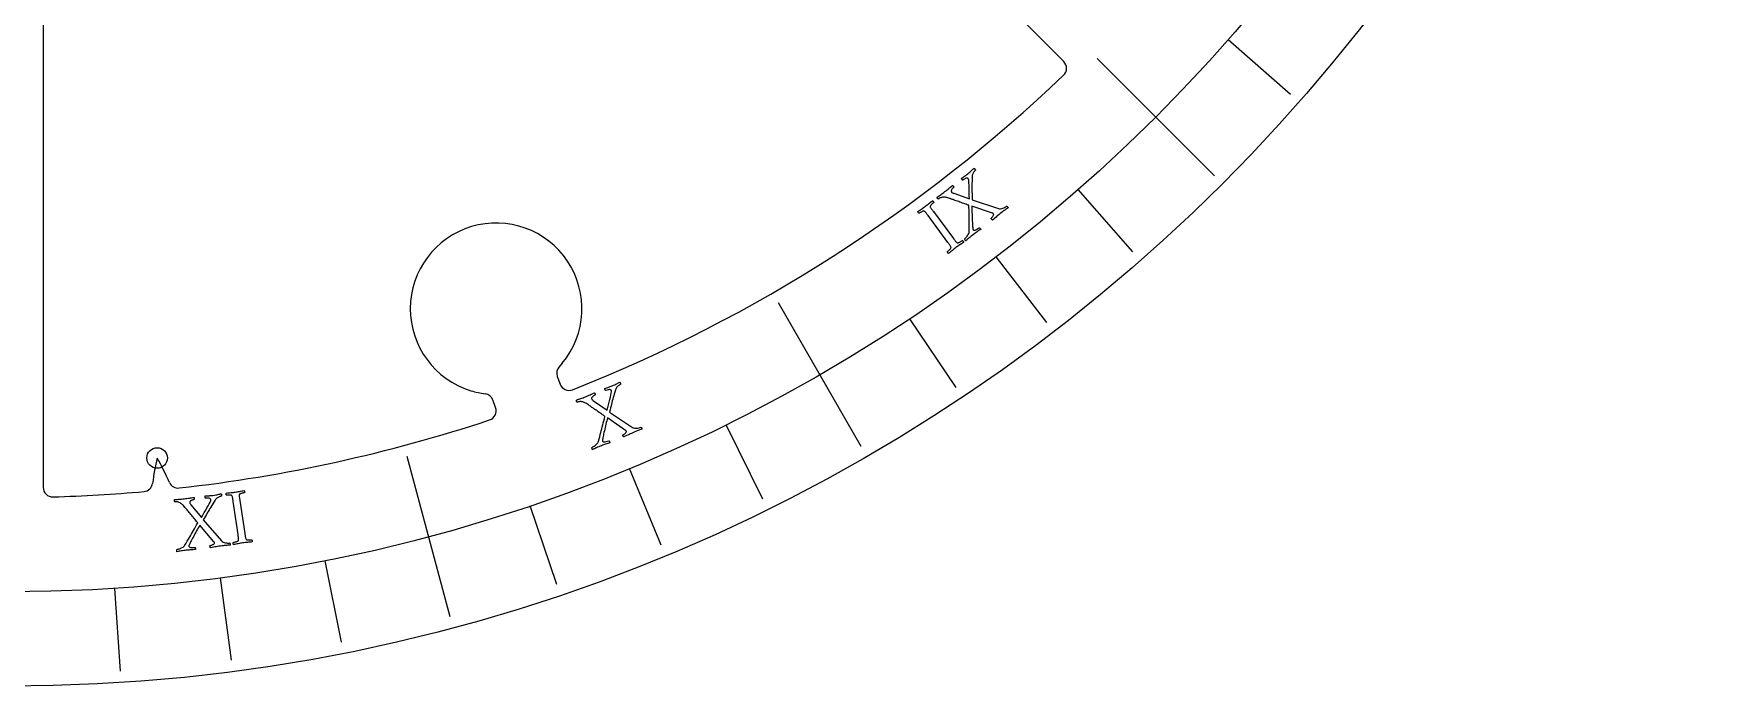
# Model space of a CAD drawing. Header units: millimetres. Extents: x -45 to 45, y -45 to 45.
# Drawn here: x 0.65 to 45, y -45 to -27.88 of the extents above; entities that cross this region are included whole.
import ezdxf

# ---------------------------------------------------------------- set-up
doc = ezdxf.new("R2010")
doc.units = ezdxf.units.MM
for name, color, linetype in [('CUT_INNER', 6, 'Continuous'), ('CUT_OUTER', 1, 'Continuous'), ('ENGRAVE', 7, 'Continuous'), ('ENGRAVE_FINE', 8, 'Continuous'), ('TEXT', 5, 'Continuous')]:
    doc.layers.add(name, color=color, linetype=linetype)

msp = doc.modelspace()

# ---------------------------------------------------------------- linework, layer by layer
at = {"layer": 'CUT_INNER'}
for points in [[(27.6579, -28.6125), (23.3572, -24.3118)], [(0.9, -26.9891), (0.9, -39.7832)], [(14.5096, -36.5295), (14.4281, -36.6194)], [(14.3784, -36.8728), (14.4524, -37.0762)], [(12.761, -37.6919), (12.6871, -37.4888)]]:
    msp.add_lwpolyline(points, dxfattribs=at)
for centre, radius, start, end in [((27.4811, -28.7892), 0.25, 313.76953, 45), ((0.0046, -0.0069), 40.0418, 291.6531, 313.67093), ((12.7745, -35.0975), 2.2497, 320.46889, 252.96889), ((14.6133, -36.7873), 0.25, 137.8125, 200), ((12.7046, -35.373), 1.9659, 252.56248, 263.69682), ((14.6873, -36.9907), 0.25, 200, 291.62109), ((12.4521, -37.5743), 0.25, 20, 81.5625), ((12.526, -37.7774), 0.25, 288.45703, 20), ((0.0046, -0.0208), 40.0287, 276.398, 288.34803), ((9.3776, -40.3275), 5.647, 166.54529, 173.39715), ((-1.3159, -42.0406), 6.0182, 23.33769, 30.198), ((1.15, -39.7832), 0.25, 180, 271.58203), ((0.0215, -0.3749), 39.6745, 271.63984, 275.09158), ((3.5204, -39.6438), 0.25, 275.09766, 352.10714), ((4.4369, -39.5518), 0.25, 204.76786, 276.50391)]:
    msp.add_arc(centre, radius, start, end, dxfattribs=at)
at = {"layer": 'CUT_OUTER'}
msp.add_circle((0, 0), 45, dxfattribs=at)
at = {"layer": 'ENGRAVE'}
for points in [[(31.6077, -31.6077), (28.5318, -28.5318)], [(22.35, -38.7113), (20.175, -34.9441)], [(11.5692, -43.1769), (10.4433, -38.9751)]]:
    msp.add_lwpolyline(points, dxfattribs=at)
for centre, radius in [((0, 0), 42.525), ((3.8854, -39.0128), 0.27)]:
    msp.add_circle(centre, radius, dxfattribs=at)
at = {"layer": 'ENGRAVE_FINE'}
for points in [[(33.6072, -29.4728), (31.972, -28.0387)], [(29.4728, -33.6072), (28.0387, -31.972)], [(27.2116, -35.4629), (25.8876, -33.7374)], [(24.834, -37.1667), (23.6256, -35.3582)], [(19.7703, -40.0902), (18.8083, -38.1395)], [(17.1059, -41.2974), (16.2736, -39.288)], [(14.3683, -42.3278), (13.6692, -40.2682)], [(8.7205, -43.8411), (8.2962, -41.7079)], [(2.9235, -44.6043), (2.7813, -42.434)], [(5.8345, -44.3176), (5.5506, -42.1612)]]:
    msp.add_lwpolyline(points, dxfattribs=at)
at = {"layer": 'TEXT'}
for points in [[(24.5422, -32.0246), (24.5709, -32.0024), (24.598, -31.9808), (24.6237, -31.9598), (24.6479, -31.9394), (24.6712, -31.9194), (24.6945, -31.8997), (24.7176, -31.8802), (24.7406, -31.861), (24.7452, -31.864), (24.7507, -31.8691), (24.7572, -31.8761), (24.7645, -31.885), (24.7708, -31.8941), (24.7745, -31.9013), (24.7753, -31.9066), (24.7734, -31.91), (24.7672, -31.9153), (24.76, -31.9221), (24.7518, -31.9306), (24.7425, -31.9407), (24.7333, -31.9519), (24.725, -31.9635), (24.7179, -31.9757), (24.7118, -31.9884), (24.7079, -32.0011), (24.7075, -32.0133), (24.7107, -32.0249), (24.7173, -32.036), (24.7261, -32.045), (24.7386, -32.0535), (24.7546, -32.0616), (24.7742, -32.0692), (25.184, -32.2146), (25.1819, -32.1385), (25.1801, -32.0646), (25.1784, -31.9927), (25.1769, -31.923), (25.1752, -31.8586), (25.1726, -31.8024), (25.1693, -31.7545), (25.1652, -31.7149), (25.1641, -31.7091), (25.1625, -31.7037), (25.1604, -31.6986), (25.1578, -31.694), (25.1552, -31.69), (25.1532, -31.6869), (25.1517, -31.6847), (25.1507, -31.6834), (25.1448, -31.6784), (25.1361, -31.6749), (25.1246, -31.6729), (25.1104, -31.6724), (25.0927, -31.6759), (25.0705, -31.6859), (25.044, -31.7023), (25.0131, -31.7252), (25.0094, -31.725), (25.0045, -31.7223), (24.9984, -31.7169), (24.9911, -31.709), (24.984, -31.7003), (24.9785, -31.6926), (24.9745, -31.6857), (24.9721, -31.6799), (24.9961, -31.6635), (25.0187, -31.6481), (25.0399, -31.6336), (25.0597, -31.62), (25.0791, -31.6063), (25.0992, -31.5916), (25.1199, -31.5759), (25.1413, -31.5591), (25.1705, -31.5355), (25.1969, -31.5134), (25.2206, -31.4928), (25.2415, -31.4737), (25.2602, -31.4562), (25.2772, -31.4403), (25.2927, -31.426), (25.3064, -31.4134), (25.311, -31.4161), (25.3163, -31.4203), (25.3223, -31.426), (25.3289, -31.4331), (25.335, -31.4409), (25.3391, -31.4486), (25.3412, -31.4561), (25.3415, -31.4635), (25.3374, -31.4673), (25.3313, -31.4734), (25.3234, -31.4819), (25.3135, -31.4928), (25.3029, -31.5057), (25.2927, -31.5203), (25.2829, -31.5366), (25.2734, -31.5547), (25.2652, -31.5742), (25.259, -31.5948), (25.255, -31.6167), (25.253, -31.6397), (25.2526, -31.6985), (25.2521, -31.7534), (25.2515, -31.8043), (25.2508, -31.8512), (25.2503, -31.8961), (25.2502, -31.941), (25.2505, -31.9858), (25.2512, -32.0307), (25.2523, -32.0776), (25.2536, -32.1286), (25.255, -32.1838), (25.2567, -32.2432), (25.9494, -32.4681), (25.9753, -32.4736), (26.0024, -32.4742), (26.0306, -32.4698), (26.06, -32.4604), (26.0886, -32.448), (26.1148, -32.4346), (26.1384, -32.4201), (26.1595, -32.4047), (26.1648, -32.4069), (26.1706, -32.4112), (26.1768, -32.4176), (26.1834, -32.4259), (26.1895, -32.4343), (26.194, -32.441), (26.1968, -32.446), (26.1981, -32.4492), (26.1737, -32.4663), (26.151, -32.4821), (26.13, -32.4967), (26.1108, -32.5101), (26.0916, -32.5237), (26.0708, -32.5391), (26.0483, -32.5564), (26.0242, -32.5754), (25.9914, -32.6018), (25.961, -32.6268), (25.9329, -32.6503), (25.9073, -32.6724), (25.8819, -32.6947), (25.8543, -32.7188), (25.8245, -32.7447), (25.7927, -32.7724), (25.7865, -32.7706), (25.7799, -32.7664), (25.7727, -32.7599), (25.7652, -32.7512), (25.7588, -32.7422), (25.7551, -32.735), (25.7543, -32.7296), (25.7562, -32.7261), (25.7618, -32.7212), (25.7684, -32.7145), (25.7761, -32.7059), (25.7848, -32.6955), (25.7937, -32.6839), (25.8016, -32.6719), (25.8087, -32.6593), (25.8149, -32.6463), (25.8192, -32.6338), (25.8205, -32.6227), (25.819, -32.6131), (25.8146, -32.6049), (25.813, -32.6032), (25.8109, -32.6015), (25.8082, -32.5997), (25.8049, -32.5978), (25.8014, -32.5961), (25.7981, -32.5948), (25.7949, -32.5939), (25.7919, -32.5933), (25.2462, -32.4063), (25.2469, -32.4455), (25.248, -32.4866), (25.2493, -32.5297), (25.2509, -32.5746), (25.2526, -32.6203), (25.2543, -32.6654), (25.2561, -32.71), (25.2579, -32.7541), (25.2598, -32.7965), (25.2619, -32.8361), (25.264, -32.8729), (25.2664, -32.9069), (25.2686, -32.937), (25.2706, -32.962), (25.2724, -32.9819), (25.2739, -32.9967), (25.2744, -32.9993), (25.275, -33.0025), (25.2757, -33.0062), (25.2765, -33.0106), (25.2777, -33.0151), (25.2794, -33.0196), (25.2817, -33.024), (25.2846, -33.0282), (25.2921, -33.0342), (25.3028, -33.0371), (25.3169, -33.037), (25.3344, -33.0338), (25.3554, -33.0264), (25.3803, -33.0135), (25.409, -32.9951), (25.4415, -32.9713), (25.4469, -32.9736), (25.4529, -32.9778), (25.4595, -32.9839), (25.4667, -32.9918), (25.4732, -32.9999), (25.4778, -33.0065), (25.4803, -33.0117), (25.4809, -33.0154), (25.4568, -33.0314), (25.4326, -33.0476), (25.4083, -33.0641), (25.3838, -33.0808), (25.3595, -33.0977), (25.3356, -33.1148), (25.3121, -33.132), (25.2891, -33.1493), (25.2582, -33.173), (25.23, -33.1953), (25.2042, -33.2161), (25.181, -33.2354), (25.159, -33.2542), (25.1365, -33.2734), (25.1137, -33.293), (25.0905, -33.313), (25.0856, -33.3092), (25.0806, -33.3037), (25.0754, -33.2965), (25.0701, -33.2876), (25.0653, -33.2787), (25.0618, -33.2718), (25.0595, -33.2666), (25.0585, -33.2634), (25.0633, -33.2591), (25.0711, -33.2515), (25.0819, -33.2405), (25.0955, -33.2262), (25.1105, -33.2093), (25.1251, -33.1906), (25.1395, -33.1702), (25.1534, -33.148), (25.1655, -33.1251), (25.1742, -33.1022), (25.1794, -33.0795), (25.1812, -33.0568), (25.1816, -32.9943), (25.1818, -32.9346), (25.1816, -32.8778), (25.1812, -32.8237), (25.1805, -32.7711), (25.1796, -32.7184), (25.1785, -32.6657), (25.1771, -32.6131), (25.1755, -32.5593), (25.174, -32.5033), (25.1726, -32.4451), (25.1711, -32.3848), (25.149, -32.3765), (25.1243, -32.3675), (25.0968, -32.3577), (25.0667, -32.3472), (25.0349, -32.3362), (25.0025, -32.3247), (24.9695, -32.3129), (24.9359, -32.3007), (24.9026, -32.2885), (24.8703, -32.2769), (24.8391, -32.2657), (24.809, -32.255), (24.7807, -32.245), (24.7551, -32.236), (24.7322, -32.2279), (24.712, -32.2206), (24.6955, -32.2147), (24.6837, -32.2105), (24.6767, -32.208), (24.6743, -32.2071), (24.6456, -32.1965), (24.6189, -32.1879), (24.5944, -32.1813), (24.5718, -32.1768), (24.5501, -32.1741), (24.5276, -32.1729), (24.5046, -32.1731), (24.4808, -32.1748), (24.4651, -32.1769), (24.4493, -32.1805), (24.4336, -32.1857), (24.4178, -32.1922), (24.4031, -32.1994), (24.3905, -32.206), (24.38, -32.2123), (24.3715, -32.2181), (24.3677, -32.219), (24.3628, -32.2168), (24.3568, -32.2114), (24.3497, -32.2029), (24.3431, -32.1933), (24.3387, -32.1849), (24.3363, -32.1774), (24.336, -32.1711), (24.3651, -32.1504), (24.3921, -32.1315), (24.417, -32.1143), (24.4398, -32.0988), (24.4626, -32.0832), (24.4873, -32.0657), (24.5138, -32.0461), (24.5422, -32.0246)], [(24.03, -32.4107), (24.0537, -32.3929), (24.0768, -32.375), (24.0994, -32.357), (24.1213, -32.3389), (24.1433, -32.3205), (24.1659, -32.3019), (24.1891, -32.283), (24.2128, -32.2638), (24.2187, -32.2657), (24.2245, -32.2695), (24.2304, -32.2753), (24.2363, -32.2831), (24.2415, -32.2914), (24.2452, -32.2988), (24.2474, -32.3053), (24.2482, -32.311), (24.2424, -32.3156), (24.2347, -32.3221), (24.2252, -32.3305), (24.2139, -32.3407), (24.202, -32.3518), (24.1907, -32.3629), (24.18, -32.3741), (24.1701, -32.3852), (24.1619, -32.3958), (24.1566, -32.4051), (24.1543, -32.4132), (24.155, -32.4201), (24.1595, -32.4308), (24.1655, -32.4425), (24.173, -32.4549), (24.1819, -32.4683), (24.1918, -32.4824), (24.2023, -32.4971), (24.2134, -32.5123), (24.2251, -32.528), (24.2269, -32.5306), (24.2288, -32.5331), (24.2307, -32.5356), (24.2326, -32.5381), (24.2345, -32.5407), (24.2364, -32.5432), (24.2383, -32.5457), (24.2401, -32.5483), (24.7644, -33.2522), (24.7663, -33.2548), (24.7682, -33.2573), (24.7701, -33.2598), (24.7719, -33.2624), (24.7738, -33.2649), (24.7757, -33.2674), (24.7776, -33.2699), (24.7795, -33.2725), (24.7912, -33.2881), (24.8025, -33.3029), (24.8133, -33.3169), (24.8237, -33.3301), (24.8337, -33.3421), (24.8434, -33.3525), (24.8527, -33.3614), (24.8617, -33.3687), (24.8678, -33.3706), (24.8762, -33.3704), (24.887, -33.368), (24.9002, -33.3636), (24.9147, -33.3577), (24.9291, -33.3509), (24.9436, -33.3432), (24.9582, -33.3348), (24.9715, -33.3265), (24.9825, -33.3195), (24.9911, -33.3137), (24.9974, -33.3093), (25.0027, -33.3116), (25.0084, -33.3155), (25.0145, -33.3211), (25.021, -33.3284), (25.0268, -33.3362), (25.0307, -33.3435), (25.0327, -33.3502), (25.0328, -33.3564), (25.0063, -33.3737), (24.9805, -33.3907), (24.9552, -33.4074), (24.9305, -33.4237), (24.9061, -33.4402), (24.8816, -33.4572), (24.857, -33.4747), (24.8323, -33.4928), (24.8084, -33.5108), (24.7846, -33.5292), (24.7607, -33.548), (24.7368, -33.5674), (24.7129, -33.587), (24.6888, -33.6069), (24.6645, -33.6271), (24.6401, -33.6475), (24.6342, -33.6456), (24.6284, -33.6418), (24.6225, -33.6359), (24.6167, -33.6281), (24.6117, -33.6198), (24.6081, -33.6123), (24.606, -33.6057), (24.6053, -33.6), (24.6114, -33.5953), (24.6194, -33.5887), (24.6293, -33.5802), (24.6411, -33.5698), (24.6535, -33.5583), (24.6652, -33.5466), (24.6761, -33.5345), (24.6864, -33.5222), (24.6947, -33.5106), (24.7001, -33.501), (24.7024, -33.4932), (24.7016, -33.4874), (24.6966, -33.4743), (24.6898, -33.4602), (24.6811, -33.4452), (24.6705, -33.4292), (24.6588, -33.4126), (24.6465, -33.3953), (24.6336, -33.3775), (24.6201, -33.3592), (24.0989, -32.653), (24.0853, -32.6346), (24.072, -32.6169), (24.059, -32.5998), (24.0462, -32.5833), (24.0339, -32.5681), (24.0219, -32.5551), (24.0104, -32.5442), (23.9994, -32.5354), (23.9937, -32.5323), (23.9856, -32.5319), (23.9752, -32.5342), (23.9625, -32.5391), (23.9485, -32.5457), (23.9345, -32.5528), (23.9204, -32.5605), (23.9063, -32.5687), (23.8932, -32.5766), (23.8825, -32.5832), (23.874, -32.5887), (23.8679, -32.5929), (23.8627, -32.5905), (23.8571, -32.5865), (23.8511, -32.5808), (23.8447, -32.5734), (23.839, -32.5655), (23.8351, -32.5582), (23.8332, -32.5515), (23.8331, -32.5454), (23.8585, -32.5281), (23.8838, -32.5111), (23.9089, -32.4944), (23.9339, -32.4778), (23.9586, -32.4613), (23.9829, -32.4446), (24.0067, -32.4278), (24.03, -32.4107)], [(15.1167, -37.4083), (15.1502, -37.3945), (15.1822, -37.3809), (15.2125, -37.3675), (15.2413, -37.3543), (15.2691, -37.3413), (15.2968, -37.3285), (15.3242, -37.3159), (15.3515, -37.3035), (15.3551, -37.3076), (15.3591, -37.314), (15.3635, -37.3224), (15.3681, -37.333), (15.3718, -37.3435), (15.3734, -37.3513), (15.3728, -37.3567), (15.3701, -37.3595), (15.3627, -37.3629), (15.3539, -37.3676), (15.3437, -37.3736), (15.3321, -37.3808), (15.3202, -37.3891), (15.3092, -37.3982), (15.299, -37.408), (15.2897, -37.4186), (15.2826, -37.4299), (15.279, -37.4415), (15.2789, -37.4535), (15.2824, -37.466), (15.2885, -37.477), (15.2982, -37.4885), (15.3115, -37.5006), (15.3284, -37.5131), (15.6846, -37.7625), (15.7029, -37.6886), (15.7208, -37.6168), (15.7384, -37.5472), (15.7555, -37.4796), (15.771, -37.417), (15.7835, -37.3622), (15.7931, -37.3152), (15.7997, -37.2759), (15.8002, -37.27), (15.8001, -37.2643), (15.7994, -37.2589), (15.7981, -37.2537), (15.7967, -37.2492), (15.7956, -37.2457), (15.7947, -37.2432), (15.7941, -37.2417), (15.7897, -37.2353), (15.7823, -37.2296), (15.7718, -37.2246), (15.7582, -37.2203), (15.7402, -37.219), (15.7162, -37.2227), (15.6862, -37.2315), (15.6503, -37.2453), (15.6468, -37.2441), (15.6429, -37.2402), (15.6384, -37.2334), (15.6335, -37.2238), (15.629, -37.2135), (15.6257, -37.2046), (15.6237, -37.1969), (15.6229, -37.1906), (15.6504, -37.1813), (15.6763, -37.1724), (15.7006, -37.1641), (15.7233, -37.1563), (15.7457, -37.1483), (15.769, -37.1395), (15.7931, -37.1299), (15.8182, -37.1194), (15.8526, -37.1044), (15.884, -37.0902), (15.9123, -37.0766), (15.9375, -37.0638), (15.9602, -37.0518), (15.9809, -37.0411), (15.9996, -37.0314), (16.0162, -37.0229), (16.0199, -37.0268), (16.0238, -37.0322), (16.0281, -37.0393), (16.0326, -37.0479), (16.0363, -37.0571), (16.0383, -37.0656), (16.0384, -37.0734), (16.0366, -37.0806), (16.0316, -37.0831), (16.0242, -37.0874), (16.0143, -37.0935), (16.0019, -37.1014), (15.9882, -37.111), (15.9745, -37.1223), (15.9606, -37.1354), (15.9467, -37.1503), (15.9336, -37.1669), (15.9221, -37.1852), (15.9124, -37.2051), (15.9044, -37.2268), (15.8883, -37.2834), (15.8732, -37.3362), (15.8591, -37.3851), (15.8459, -37.4301), (15.8334, -37.4732), (15.8214, -37.5164), (15.8097, -37.5597), (15.7984, -37.6032), (15.787, -37.6486), (15.7746, -37.6982), (15.7613, -37.7518), (15.747, -37.8095), (16.3547, -38.2109), (16.3783, -38.2231), (16.4042, -38.2309), (16.4326, -38.2342), (16.4634, -38.233), (16.4943, -38.2287), (16.5231, -38.2227), (16.5497, -38.215), (16.5741, -38.2057), (16.5786, -38.2094), (16.5831, -38.215), (16.5874, -38.2228), (16.5915, -38.2326), (16.5951, -38.2424), (16.5977, -38.25), (16.5991, -38.2555), (16.5995, -38.259), (16.5714, -38.2689), (16.5453, -38.2781), (16.5212, -38.2866), (16.4991, -38.2944), (16.4769, -38.3024), (16.4528, -38.3117), (16.4265, -38.3223), (16.3983, -38.3342), (16.3596, -38.3509), (16.3236, -38.3669), (16.2903, -38.3821), (16.2597, -38.3966), (16.2292, -38.4113), (16.1962, -38.4271), (16.1606, -38.4442), (16.1226, -38.4624), (16.1171, -38.459), (16.1118, -38.4532), (16.1067, -38.4451), (16.1017, -38.4346), (16.0979, -38.4242), (16.0963, -38.4163), (16.097, -38.4109), (16.0998, -38.408), (16.1064, -38.4048), (16.1146, -38.4001), (16.1243, -38.3939), (16.1355, -38.3862), (16.1471, -38.3774), (16.158, -38.3679), (16.1681, -38.3577), (16.1776, -38.3468), (16.185, -38.3358), (16.1893, -38.3255), (16.1904, -38.3159), (16.1883, -38.3068), (16.1872, -38.3048), (16.1856, -38.3025), (16.1835, -38.3001), (16.1809, -38.2974), (16.178, -38.2948), (16.1752, -38.2927), (16.1723, -38.2909), (16.1696, -38.2896), (15.6934, -37.9639), (15.6837, -38.0018), (15.6737, -38.0417), (15.6635, -38.0836), (15.6531, -38.1273), (15.6426, -38.1718), (15.6322, -38.2158), (15.6221, -38.2592), (15.6121, -38.3022), (15.6026, -38.3435), (15.594, -38.3822), (15.5863, -38.4183), (15.5794, -38.4517), (15.5736, -38.4814), (15.5689, -38.506), (15.5652, -38.5256), (15.5627, -38.5402), (15.5625, -38.5429), (15.5622, -38.5461), (15.5619, -38.5499), (15.5616, -38.5543), (15.5615, -38.5591), (15.562, -38.5638), (15.563, -38.5686), (15.5647, -38.5735), (15.5703, -38.5812), (15.5799, -38.5869), (15.5935, -38.5906), (15.6111, -38.5922), (15.6334, -38.5906), (15.6608, -38.5848), (15.6934, -38.5748), (15.7311, -38.5605), (15.7357, -38.5642), (15.7403, -38.5698), (15.7451, -38.5774), (15.7499, -38.5869), (15.754, -38.5965), (15.7566, -38.6041), (15.7577, -38.6097), (15.7573, -38.6135), (15.7298, -38.6224), (15.7022, -38.6316), (15.6743, -38.641), (15.6463, -38.6506), (15.6183, -38.6605), (15.5907, -38.6705), (15.5635, -38.6808), (15.5367, -38.6914), (15.5007, -38.7061), (15.4675, -38.72), (15.4371, -38.7332), (15.4096, -38.7456), (15.3833, -38.7578), (15.3566, -38.7703), (15.3294, -38.7831), (15.3017, -38.7963), (15.298, -38.7913), (15.2946, -38.7846), (15.2915, -38.7763), (15.2887, -38.7663), (15.2865, -38.7565), (15.285, -38.7488), (15.2842, -38.7433), (15.284, -38.7399), (15.2898, -38.7371), (15.2994, -38.7318), (15.3127, -38.7241), (15.3297, -38.7139), (15.3486, -38.7016), (15.3677, -38.6875), (15.3869, -38.6717), (15.4063, -38.654), (15.4241, -38.6351), (15.4385, -38.6154), (15.4496, -38.5949), (15.4574, -38.5735), (15.4745, -38.5134), (15.4905, -38.4559), (15.5055, -38.401), (15.5195, -38.3488), (15.5329, -38.2979), (15.5461, -38.2469), (15.559, -38.1959), (15.5717, -38.1447), (15.5846, -38.0925), (15.598, -38.0381), (15.6121, -37.9817), (15.6268, -37.9231), (15.6078, -37.9092), (15.5863, -37.8939), (15.5624, -37.8772), (15.5362, -37.8591), (15.5085, -37.8399), (15.4803, -37.8203), (15.4516, -37.8001), (15.4225, -37.7793), (15.3936, -37.7587), (15.3656, -37.7389), (15.3386, -37.7198), (15.3124, -37.7015), (15.2878, -37.6843), (15.2656, -37.6688), (15.2457, -37.6549), (15.2281, -37.6425), (15.2138, -37.6324), (15.2035, -37.6252), (15.1974, -37.6209), (15.1954, -37.6194), (15.1705, -37.6015), (15.1471, -37.5861), (15.1252, -37.5733), (15.1047, -37.5629), (15.0844, -37.5545), (15.0631, -37.5473), (15.0408, -37.5414), (15.0175, -37.5367), (15.0017, -37.5345), (14.9856, -37.5338), (14.969, -37.5346), (14.9521, -37.5367), (14.936, -37.5396), (14.9221, -37.5427), (14.9103, -37.5459), (14.9006, -37.5493), (14.8967, -37.5491), (14.8925, -37.5457), (14.8882, -37.5389), (14.8836, -37.5288), (14.8798, -37.5179), (14.8778, -37.5085), (14.8775, -37.5007), (14.8789, -37.4945), (14.9124, -37.4824), (14.9435, -37.4713), (14.9721, -37.4614), (14.9982, -37.4526), (15.0243, -37.4436), (15.0528, -37.4332), (15.0836, -37.4215), (15.1167, -37.4083)], [(5.9342, -39.9084), (5.9634, -39.9039), (5.9923, -39.8989), (6.0206, -39.8937), (6.0486, -39.888), (6.0766, -39.8823), (6.1053, -39.8765), (6.1346, -39.8707), (6.1646, -39.8649), (6.1689, -39.8694), (6.1722, -39.8755), (6.1747, -39.8834), (6.1762, -39.893), (6.1769, -39.9027), (6.1767, -39.911), (6.1756, -39.9178), (6.1736, -39.9232), (6.1663, -39.9245), (6.1564, -39.9266), (6.1441, -39.9295), (6.1293, -39.9332), (6.1136, -39.9374), (6.0984, -39.9419), (6.0838, -39.9468), (6.0697, -39.9519), (6.0575, -39.9573), (6.0485, -39.9631), (6.0426, -39.9692), (6.04, -39.9756), (6.0389, -39.9872), (6.0387, -40.0002), (6.0394, -40.0148), (6.041, -40.0308), (6.0431, -40.0479), (6.0455, -40.0657), (6.0481, -40.0844), (6.051, -40.1038), (6.0514, -40.1069), (6.0519, -40.11), (6.0524, -40.1131), (6.0529, -40.1162), (6.0533, -40.1194), (6.0538, -40.1225), (6.0543, -40.1256), (6.0547, -40.1287), (6.1857, -40.9966), (6.1862, -40.9997), (6.1866, -41.0029), (6.1871, -41.006), (6.1876, -41.0091), (6.188, -41.0122), (6.1885, -41.0154), (6.189, -41.0185), (6.1895, -41.0216), (6.1924, -41.0409), (6.1954, -41.0593), (6.1984, -41.0767), (6.2013, -41.0932), (6.2045, -41.1085), (6.2081, -41.1223), (6.2122, -41.1345), (6.2167, -41.1452), (6.2211, -41.1497), (6.2287, -41.1535), (6.2393, -41.1566), (6.2531, -41.1589), (6.2686, -41.1604), (6.2846, -41.1612), (6.3009, -41.1613), (6.3177, -41.1607), (6.3334, -41.1597), (6.3464, -41.1587), (6.3567, -41.1577), (6.3644, -41.1567), (6.3679, -41.1612), (6.3711, -41.1674), (6.3739, -41.1752), (6.3762, -41.1847), (6.3776, -41.1943), (6.3776, -41.2026), (6.3762, -41.2094), (6.3734, -41.2149), (6.3419, -41.2177), (6.3111, -41.2205), (6.2809, -41.2233), (6.2515, -41.2262), (6.2222, -41.2292), (6.1926, -41.2327), (6.1626, -41.2365), (6.1323, -41.2409), (6.1028, -41.2454), (6.073, -41.2504), (6.0431, -41.2558), (6.0129, -41.2616), (5.9826, -41.2677), (5.9519, -41.2739), (5.921, -41.2803), (5.8899, -41.2868), (5.8856, -41.2824), (5.8822, -41.2762), (5.8798, -41.2683), (5.8784, -41.2587), (5.8779, -41.2489), (5.8782, -41.2406), (5.8795, -41.2338), (5.8816, -41.2285), (5.8892, -41.2272), (5.8993, -41.2251), (5.9121, -41.2223), (5.9274, -41.2187), (5.9437, -41.2144), (5.9595, -41.2096), (5.9749, -41.2041), (5.9897, -41.198), (6.0026, -41.1917), (6.0118, -41.1857), (6.0175, -41.18), (6.0195, -41.1745), (6.0213, -41.1606), (6.0219, -41.1449), (6.0213, -41.1276), (6.0195, -41.1086), (6.017, -41.0883), (6.0143, -41.0673), (6.0113, -41.0456), (6.0081, -41.023), (5.8809, -40.1546), (5.8775, -40.132), (5.8741, -40.1101), (5.8707, -40.0889), (5.8672, -40.0683), (5.8634, -40.0491), (5.859, -40.032), (5.854, -40.017), (5.8484, -40.004), (5.8448, -39.9986), (5.8379, -39.9944), (5.8277, -39.9915), (5.8141, -39.9899), (5.7987, -39.9891), (5.783, -39.9888), (5.767, -39.9889), (5.7506, -39.9895), (5.7354, -39.9903), (5.7227, -39.9911), (5.7127, -39.9919), (5.7053, -39.9928), (5.7019, -39.9882), (5.6988, -39.982), (5.6962, -39.9742), (5.694, -39.9646), (5.6927, -39.955), (5.6928, -39.9468), (5.6942, -39.9399), (5.697, -39.9345), (5.7275, -39.9312), (5.7579, -39.9281), (5.7879, -39.9252), (5.8178, -39.9224), (5.8473, -39.9194), (5.8766, -39.9161), (5.9055, -39.9125), (5.9342, -39.9084)], [(4.5971, -40.0844), (4.6331, -40.0801), (4.6675, -40.0755), (4.7003, -40.0707), (4.7315, -40.0656), (4.7618, -40.0605), (4.7919, -40.0555), (4.8217, -40.0507), (4.8513, -40.046), (4.8537, -40.051), (4.8559, -40.0582), (4.8578, -40.0675), (4.8594, -40.0789), (4.8602, -40.09), (4.8597, -40.098), (4.8577, -40.103), (4.8543, -40.105), (4.8463, -40.1063), (4.8366, -40.1085), (4.8251, -40.1115), (4.812, -40.1154), (4.7983, -40.1202), (4.7853, -40.126), (4.7729, -40.1328), (4.7611, -40.1405), (4.7513, -40.1495), (4.7447, -40.1597), (4.7414, -40.1713), (4.7413, -40.1842), (4.7443, -40.1964), (4.7506, -40.2101), (4.7602, -40.2253), (4.7731, -40.2419), (5.05, -40.5772), (5.0873, -40.5109), (5.1237, -40.4465), (5.1592, -40.384), (5.1938, -40.3235), (5.2254, -40.2673), (5.252, -40.2178), (5.2738, -40.175), (5.2906, -40.1389), (5.2927, -40.1334), (5.2941, -40.1279), (5.2949, -40.1225), (5.295, -40.1171), (5.2949, -40.1124), (5.2947, -40.1087), (5.2946, -40.106), (5.2944, -40.1045), (5.2919, -40.0971), (5.2862, -40.0896), (5.2774, -40.082), (5.2655, -40.0743), (5.2485, -40.0682), (5.2243, -40.0654), (5.1931, -40.0658), (5.1548, -40.0696), (5.1518, -40.0675), (5.149, -40.0627), (5.1465, -40.0549), (5.1443, -40.0444), (5.1427, -40.0333), (5.1419, -40.0238), (5.142, -40.0159), (5.143, -40.0096), (5.172, -40.0079), (5.1993, -40.0063), (5.2249, -40.0047), (5.2489, -40.0033), (5.2726, -40.0015), (5.2974, -39.9993), (5.3232, -39.9964), (5.3502, -39.993), (5.3874, -39.9878), (5.4214, -39.9824), (5.4523, -39.9768), (5.48, -39.9712), (5.5051, -39.9657), (5.5279, -39.9609), (5.5484, -39.9566), (5.5667, -39.9528), (5.5693, -39.9575), (5.5716, -39.9638), (5.5738, -39.9718), (5.5759, -39.9813), (5.5771, -39.9911), (5.5766, -39.9998), (5.5747, -40.0074), (5.5711, -40.0138), (5.5656, -40.0149), (5.5572, -40.0171), (5.5461, -40.0203), (5.532, -40.0246), (5.5163, -40.0302), (5.5, -40.0375), (5.4832, -40.0464), (5.4658, -40.057), (5.4487, -40.0695), (5.4328, -40.0841), (5.4181, -40.1008), (5.4046, -40.1195), (5.3741, -40.1698), (5.3454, -40.2166), (5.3188, -40.26), (5.2941, -40.2998), (5.2706, -40.3381), (5.2474, -40.3765), (5.2246, -40.4152), (5.2022, -40.454), (5.179, -40.4948), (5.1538, -40.5392), (5.1267, -40.5873), (5.0976, -40.6391), (5.5763, -41.188), (5.5957, -41.2061), (5.6187, -41.2205), (5.6452, -41.2312), (5.6752, -41.2383), (5.7061, -41.2424), (5.7354, -41.2443), (5.7631, -41.244), (5.7891, -41.2415), (5.7925, -41.2462), (5.7953, -41.2529), (5.7974, -41.2615), (5.7988, -41.2721), (5.7996, -41.2824), (5.8, -41.2905), (5.8, -41.2962), (5.7994, -41.2996), (5.7697, -41.3017), (5.7421, -41.3036), (5.7166, -41.3054), (5.6932, -41.307), (5.6697, -41.3088), (5.6439, -41.3113), (5.6158, -41.3146), (5.5854, -41.3185), (5.5436, -41.3243), (5.5047, -41.3301), (5.4686, -41.3359), (5.4352, -41.3417), (5.4019, -41.3477), (5.3659, -41.3542), (5.3271, -41.3611), (5.2855, -41.3685), (5.2812, -41.3638), (5.2776, -41.3568), (5.2748, -41.3476), (5.2728, -41.3362), (5.2719, -41.3252), (5.2725, -41.3171), (5.2746, -41.3121), (5.278, -41.3101), (5.2853, -41.3087), (5.2944, -41.3064), (5.3054, -41.303), (5.3183, -41.2985), (5.3318, -41.2931), (5.3449, -41.2869), (5.3574, -41.2798), (5.3694, -41.2718), (5.3795, -41.2632), (5.3863, -41.2544), (5.39, -41.2454), (5.3904, -41.2361), (5.3899, -41.2339), (5.3889, -41.2313), (5.3875, -41.2283), (5.3857, -41.2251), (5.3836, -41.2218), (5.3814, -41.219), (5.3792, -41.2166), (5.3769, -41.2145), (5.0048, -40.7737), (4.9853, -40.8077), (4.9651, -40.8435), (4.9441, -40.8811), (4.9223, -40.9204), (4.9003, -40.9605), (4.8787, -41.0001), (4.8573, -41.0393), (4.8362, -41.078), (4.816, -41.1154), (4.7974, -41.1504), (4.7804, -41.1831), (4.7649, -41.2135), (4.7514, -41.2405), (4.7402, -41.2629), (4.7315, -41.2809), (4.7252, -41.2943), (4.7243, -41.2968), (4.7231, -41.2999), (4.7218, -41.3034), (4.7203, -41.3076), (4.719, -41.3121), (4.7182, -41.3168), (4.7179, -41.3218), (4.7182, -41.3269), (4.7215, -41.3359), (4.7293, -41.3439), (4.7414, -41.3511), (4.758, -41.3573), (4.7799, -41.3617), (4.8078, -41.3635), (4.8419, -41.3625), (4.8821, -41.3587), (4.8855, -41.3635), (4.8885, -41.3702), (4.891, -41.3787), (4.8932, -41.3892), (4.8946, -41.3995), (4.895, -41.4075), (4.8946, -41.4133), (4.8932, -41.4168), (4.8643, -41.4181), (4.8352, -41.4196), (4.8059, -41.4212), (4.7763, -41.423), (4.7467, -41.425), (4.7174, -41.4274), (4.6885, -41.43), (4.6598, -41.4331), (4.6212, -41.4376), (4.5855, -41.4422), (4.5527, -41.4468), (4.5229, -41.4514), (4.4943, -41.4562), (4.4652, -41.4611), (4.4355, -41.4662), (4.4054, -41.4715), (4.4031, -41.4657), (4.4016, -41.4584), (4.4008, -41.4495), (4.4009, -41.4392), (4.4013, -41.4291), (4.4019, -41.4213), (4.4026, -41.4158), (4.4034, -41.4124), (4.4097, -41.4113), (4.4203, -41.4088), (4.4352, -41.4049), (4.4543, -41.3996), (4.4758, -41.3928), (4.498, -41.3843), (4.5207, -41.3741), (4.5441, -41.3623), (4.5663, -41.3488), (4.5854, -41.3336), (4.6016, -41.3168), (4.6148, -41.2983), (4.6473, -41.2449), (4.6781, -41.1938), (4.7072, -41.1449), (4.7346, -41.0983), (4.7611, -41.0528), (4.7873, -41.0072), (4.8134, -40.9614), (4.8393, -40.9155), (4.8656, -40.8686), (4.8931, -40.8198), (4.9217, -40.7691), (4.9515, -40.7166), (4.9368, -40.6981), (4.9202, -40.6777), (4.9016, -40.6552), (4.8812, -40.6307), (4.8596, -40.6049), (4.8377, -40.5784), (4.8154, -40.5513), (4.7929, -40.5236), (4.7706, -40.496), (4.7489, -40.4694), (4.7278, -40.4438), (4.7075, -40.4192), (4.6884, -40.3961), (4.6711, -40.3752), (4.6556, -40.3565), (4.642, -40.3399), (4.6309, -40.3263), (4.6229, -40.3167), (4.6182, -40.3108), (4.6166, -40.3089), (4.5974, -40.285), (4.579, -40.2639), (4.5612, -40.2457), (4.5442, -40.2303), (4.527, -40.2167), (4.5084, -40.2041), (4.4885, -40.1925), (4.4672, -40.1817), (4.4526, -40.1755), (4.4372, -40.1705), (4.4211, -40.1668), (4.4042, -40.1643), (4.3879, -40.1629), (4.3737, -40.1621), (4.3614, -40.162), (4.3512, -40.1627), (4.3475, -40.1615), (4.3444, -40.1571), (4.342, -40.1494), (4.3403, -40.1385), (4.3396, -40.1269), (4.3401, -40.1173), (4.3418, -40.1097), (4.3449, -40.1041), (4.3804, -40.1014), (4.4133, -40.099), (4.4435, -40.0971), (4.4711, -40.0955), (4.4986, -40.0938), (4.5288, -40.0914), (4.5616, -40.0883), (4.5971, -40.0844)]]:
    msp.add_lwpolyline(points, close=True, dxfattribs=at)

doc.saveas('drawing.dxf')
